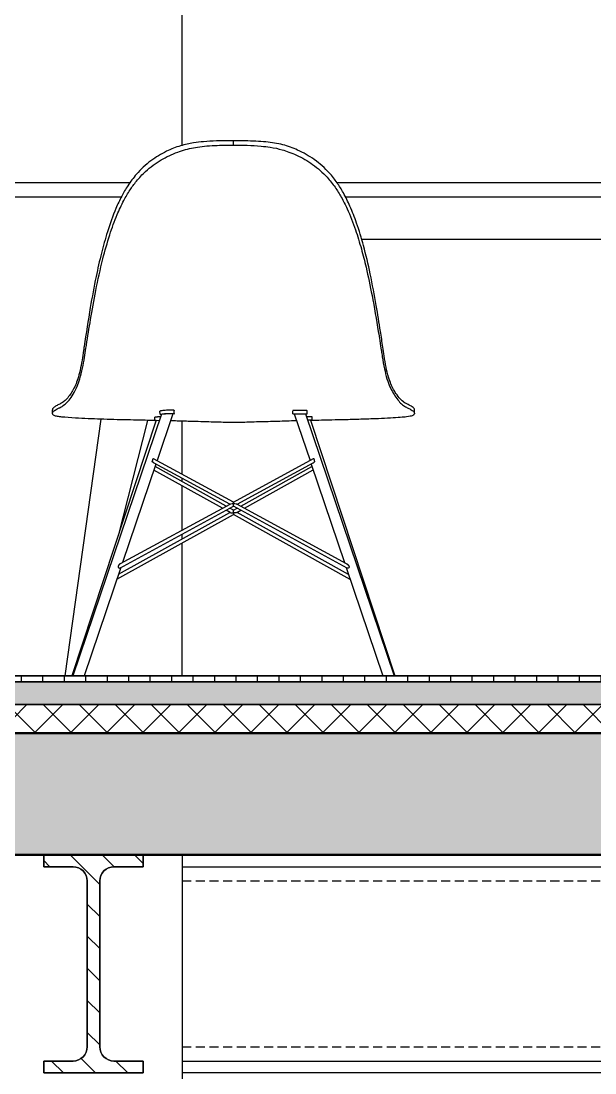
# Model space of a CAD drawing. Header units: millimetres. Extents: x 0 to 18896, y 0 to 22137.
# Drawn here: x 11812 to 12614, y 16255 to 17726 of the extents above; entities that cross this region are included whole.
import ezdxf

# ---------------------------------------------------------------- set-up
doc = ezdxf.new("R2010")
doc.units = ezdxf.units.MM
doc.linetypes.add('DASHED', pattern=[19.05, 12.7, -6.35])
for name, color, linetype in [('Background_0', 7, 'Continuous'), ('Boundary_0', 7, 'Continuous'), ('Boundary_Floor_ Ceramic Tiles', 7, 'Continuous'), ('Boundary_Insulation_ Extruded Polystyrene', 42, 'Continuous'), ('Boundary_Screed', 7, 'Continuous'), ('Fill_0', 7, 'Continuous'), ('Fill_Concrete_ Reinforced', 85, 'Continuous'), ('Fill_Floor_ Ceramic Tiles', 251, 'Continuous'), ('Fill_Insulation_ Extruded Polystyrene', 42, 'Continuous'), ('Fill_Screed', 251, 'Continuous')]:
    doc.layers.add(name, color=color, linetype=linetype)
for name, color, linetype, lineweight in [('Background_Concrete_ Reinforced', 7, 'Continuous', 9), ('Background_Floor_ Ceramic Tiles', 7, 'Continuous', 9), ('Background_Insulation_ Extruded Polystyrene', 7, 'Continuous', 9), ('Background_Screed', 7, 'Continuous', 9), ('Boundary_Concrete_ Reinforced', 99, 'Continuous', 50)]:
    doc.layers.add(name, color=color, linetype=linetype, lineweight=lineweight)
doc.layers.add('BIM_ROOM_LINES', color=7, linetype='Continuous', plot=False)

# ---------------------------------------------------------------- blocks, each defined once
blk = doc.blocks.new('Section Plane (1)__section__MainBuilding.dwg__param__0%7Cnone', base_point=(21562.4, -14674.7))
at = {"layer": 'Fill_0', "extrusion": (1.83398e-27, -1.36444e-28, -1)}
h = blk.add_hatch(dxfattribs=at)
h.set_pattern_fill('ANSI31', color=256, scale=10, style=0)
h.set_pattern_definition([(45, (-21562.4, -14674.708), (-22.45064, 22.45064), [])])
edge = h.paths.add_edge_path()
edge.add_line((-14816.9, -1924.7), (-14816.9, -1941.4))
edge.add_line((-14816.9, -1941.4), (-14776, -1941.4))
edge.add_spline(control_points=[(-14776, -1941.4), (-14756.1, -1941.4), (-14756.1, -1961.3)], knot_values=[-0.785398, -0.785398, -0.785398, 0.785398, 0.785398, 0.785398], weights=[1, 0.707107, 1], degree=2, periodic=0)
edge.add_line((-14756.1, -1961.3), (-14756.1, -2193.1))
edge.add_spline(control_points=[(-14756.1, -2193.1), (-14756.1, -2213), (-14776, -2213)], knot_values=[-0.785398, -0.785398, -0.785398, 0.785398, 0.785398, 0.785398], weights=[1, 0.707107, 1], degree=2, periodic=0)
edge.add_line((-14776, -2213), (-14816.9, -2213))
edge.add_line((-14816.9, -2213), (-14816.9, -2229.7))
edge.add_line((-14816.9, -2229.7), (-14677.9, -2229.7))
edge.add_line((-14677.9, -2229.7), (-14677.9, -2213))
edge.add_line((-14677.9, -2213), (-14718.8, -2213))
edge.add_spline(control_points=[(-14718.8, -2213), (-14738.7, -2213), (-14738.7, -2193.1)], knot_values=[-0.785398, -0.785398, -0.785398, 0.785398, 0.785398, 0.785398], weights=[1, 0.707107, 1], degree=2, periodic=0)
edge.add_line((-14738.7, -2193.1), (-14738.7, -1961.3))
edge.add_spline(control_points=[(-14738.7, -1961.3), (-14738.7, -1941.4), (-14718.8, -1941.4)], knot_values=[-0.785398, -0.785398, -0.785398, 0.785398, 0.785398, 0.785398], weights=[1, 0.707107, 1], degree=2, periodic=0)
edge.add_line((-14718.8, -1941.4), (-14677.9, -1941.4))
edge.add_line((-14677.9, -1941.4), (-14677.9, -1924.7))
edge.add_line((-14677.9, -1924.7), (-14816.9, -1924.7))
at = {"layer": 'Fill_Concrete_ Reinforced', "extrusion": (4.08328e-31, -1.88221e-28, -1)}
h = blk.add_hatch(dxfattribs=at)
h.set_pattern_fill('CONCRETE1', color=256, scale=10, angle=15, style=0)
h.set_pattern_definition([(15, (-21562.4, -14674.7), (143.684, 248.8682), [25.4, -177.8]), (105, (-21562.4, -14674.7), (-248.8682, 143.684), [25.4, -177.8]), (150, (-21537.87, -14668.13), (-196.2761, -52.592), [35.921, -251.4472]), (15, (-21567.45, -14557.73), (143.684, 248.8682), [25.4, -177.8]), (60, (-21551.9, -14566.71), (-52.592, 196.2761), [17.9605, -269.4077]), (150, (-21551.9, -14566.71), (-196.2761, -52.592), [17.9605, -269.4077]), (15, (-21507, -14488.94), (143.684, 248.8682), [35.921, -167.279]), (60, (-21507, -14488.94), (-52.592, 196.2761), [25.4, -261.9682]), (150, (-21472.3, -14479.64), (-196.2761, -52.592), [25.4, -261.9682]), (105, (-21440.6, -14589.48), (-248.8682, 143.684), [25.4, -177.8]), (60, (-21440.61, -14589.48), (-52.592, 196.2761), [17.9605, -269.4077]), (150, (-21431.63, -14573.93), (-196.2761, -52.592), [17.9605, -269.4077]), (15, (-21551.01, -14619.07), (143.684, 248.8682), [12.7, -170.18]), (15, (-21416.95, -14530.55), (143.684, 248.8682), [12.7, -170.18]), (105, (-21484.86, -14522.45), (-248.8682, 143.684), [12.7, -170.18]), (150, (-21430.75, -14626.28), (-196.2761, -52.592), [17.9605, -269.4077]), (150, (-21552.77, -14514.35), (-196.2761, -52.592), [17.9605, -269.4077]), (60, (-21487.65, -14585.65), (-52.592, 196.2761), [17.9605, -269.4077]), (105, (-21501.5, -14632.1), (-248.8682, 143.684), [3.175, -200.025]), (105, (-21514.5, -14546.83), (-248.8682, 143.684), [3.175, -200.025]), (105, (-21431.53, -14488.44), (-248.8682, 143.684), [3.175, -200.025]), (105, (-21400.52, -14591.89), (-248.8682, 143.684), [3.175, -200.025])])
h.paths.add_polyline_path([(-21382.4, -1924.7), (-6434.4, -1924.7), (-6434.4, -1754.7), (-21242.4, -1754.7), (-21382.4, -1754.7)])
at = {"layer": 'Fill_Floor_ Ceramic Tiles', "extrusion": (-3.37819e-32, -4.48506e-26, -1)}
h = blk.add_hatch(dxfattribs=at)
h.set_pattern_fill('_USER', color=256, scale=30, angle=90, style=0, pattern_type=0)
h.set_pattern_definition([(90, (-21562.4, -14674.708), (-30, -1e-13), [])])
h.paths.add_polyline_path([(-6434.4, -1674.7), (-21242.4, -1674.7), (-21242.4, -1682.7), (-6434.4, -1682.7)])
at = {"layer": 'Fill_Insulation_ Extruded Polystyrene', "extrusion": (-3.37819e-32, -3.28422e-27, -1)}
h = blk.add_hatch(dxfattribs=at)
h.set_pattern_fill('INSULATION', color=256, scale=10, style=0)
h.set_pattern_definition([(45, (-21562.4, -14674.71), (-25.14472, 25.14472), []), (135, (-21562.4, -14674.71), (-25.14472, -25.14472), [])])
h.paths.add_polyline_path([(-6434.4, -1714.7), (-21242.4, -1714.7), (-21242.4, -1754.7), (-6434.4, -1754.7)])
at = {"layer": 'Fill_Screed', "extrusion": (-3.37819e-32, -2.71274e-27, -1)}
h = blk.add_hatch(dxfattribs=at)
h.set_pattern_fill('SCREED', color=256, scale=10, angle=15, style=0)
h.set_pattern_definition([(15, (-21562.4, -14674.71), (457.8203, 254.15265), [-63.5, 0, -190.5, 0]), (15, (-21564.04, -14668.57), (457.8203, 254.15265), [-25.4, 0, -88.9, 0, -45.72, 0, -190.5, 0]), (15, (-21565.69, -14662.44), (457.8203, 254.15265), [-12.7, 0, -63.5, 0, -63.5, 0, -139.7, 0, -45.72, 0]), (15, (-21567.33, -14656.31), (457.8203, 254.15265), [-45.72, 0, -203.2, 0]), (15, (-21568.97, -14650.17), (457.8203, 254.15265), [-152.4, 0, -152.4, 0]), (15, (-21570.62, -14644.04), (457.8203, 254.15265), [-215.9, 0]), (15, (-21572.26, -14637.91), (457.8203, 254.15265), [-63.5, 0, -279.4, 0]), (15, (-21573.9, -14631.77), (457.8203, 254.15265), [-88.9, 0, -50.8, 0]), (15, (-21575.55, -14625.64), (457.8203, 254.15265), [-127, 0]), (15, (-21578.84, -14613.37), (457.8203, 254.15265), [-17.78, 0, -190.5, 0, -114.3, 0]), (15, (-21580.48, -14607.24), (457.8203, 254.15265), [-25.4, 0, -2.54, 0, -63.5, 0]), (15, (-21582.12, -14601.1), (457.8203, 254.15265), [-12.7, 0, -165.1, 0, -190.5, 0]), (15, (-21583.77, -14594.97), (457.8203, 254.15265), [-127, 0]), (15, (-21585.41, -14588.84), (457.8203, 254.15265), [-63.5, 0, -266.7, 0]), (15, (-21588.7, -14576.57), (457.8203, 254.15265), [-304.8, 0]), (15, (-21590.34, -14570.44), (457.8203, 254.15265), [-63.5, 0, -5.08, 0, -88.9, 0]), (15, (-21591.98, -14564.3), (457.8203, 254.15265), [-17.78, 0, -127, 0, -50.8, 0, -88.9, 0, -101.6, 0]), (15, (-21593.63, -14558.17), (457.8203, 254.15265), [-38.1, 0, -50.8, 0, -127, 0, -5.08, 0, -63.5, 0]), (15, (-21595.27, -14552.04), (457.8203, 254.15265), [-127, 0])])
h.paths.add_polyline_path([(-6434.4, -1682.7), (-21242.4, -1682.7), (-21242.4, -1714.7), (-6434.4, -1714.7)])
at = {"linetype": 'DASHED'}
for p, q in [((14943, -932.7), (14943, -926.5)), ((14871.4, -1961.3), (20982.4, -1961.3)), ((14871.4, -2193.1), (20982.4, -2193.1))]:
    blk.add_line(p, q, dxfattribs=at)
blk.add_line((2834.4, -1674.7), (21730.4, -1674.7))
blk.add_line((2834.4, -1674.7), (21730.4, -1674.7))
at = {"layer": 'Background_0'}
for p, q in [((14871.4, -932.9), (14871.4, 1955.4)), ((14602, -984.7), (14798.5, -984.7)), ((15087.4, -984.7), (15598.5, -984.7)), ((14602, -1004.7), (14786.4, -1004.7)), ((15099.5, -1004.7), (15586.4, -1004.7)), ((15563.6, -1064.7), (15122.4, -1064.7)), ((14689.9, -1307.5), (14689.9, -1302.5)), ((14842.3, -1308.8), (14718.5, -1674.7)), ((14858.4, -1308.2), (14836.2, -1373.7)), ((14840.4, -1308.9), (14840.2, -1304.5)), ((14860.3, -1308), (14860.1, -1303.4)), ((15025.8, -1308.4), (15025.8, -1303.9)), ((15027.9, -1308.5), (15050, -1373.6)), ((15043.7, -1308.4), (15167.6, -1674.7)), ((15045.8, -1308.4), (15045.8, -1303.9)), ((15196, -1307.5), (15196, -1302.5)), ((14707.7, -1674.7), (14758.2, -1315.8)), ((14835.1, -1317.3), (14717.2, -1674.7)), ((14822.8, -1317.4), (14781.9, -1478.6)), ((14833.1, -1317.4), (14832.9, -1312.9)), ((14833.1, -1317.4), (14839.5, -1317.1)), ((14835.1, -1317.3), (14835.1, -1317.3)), ((14871.4, -1392.9), (14871.4, -1318.5)), ((15050.8, -1317), (15168.7, -1674.7)), ((15052.9, -1316.9), (15052.9, -1312.4)), ((14834.6, -1378.5), (14788, -1516.1)), ((14943, -1431.8), (14831.2, -1371)), ((14937.7, -1434.7), (14832, -1377.2)), ((14932.7, -1437.4), (14833.4, -1382)), ((14943, -1431.8), (15055, -1370.9)), ((14948.2, -1434.7), (15054.2, -1377)), ((14953.2, -1437.4), (15052.7, -1381.9)), ((15051.6, -1378.4), (15098.2, -1516.3)), ((14927.5, -1440.2), (14831.8, -1386.8)), ((14958.4, -1440.2), (15054.4, -1386.7)), ((14871.4, -1403.2), (14871.4, -1398.6)), ((14871.4, -1470.8), (14871.4, -1408.9)), ((14784.3, -1523.8), (14943, -1437.5)), ((14785.1, -1517.7), (14938.3, -1434.4)), ((14943, -1443.1), (14937.9, -1440.3)), ((14943, -1434.7), (14943, -1433.8)), ((15101.9, -1524), (14943, -1437.5)), ((14943, -1443.1), (14948, -1440.3)), ((15101.1, -1517.8), (14947.7, -1434.4)), ((14780.1, -1539.6), (14943, -1448.8)), ((14782.4, -1532.6), (14937.8, -1446)), ((14938.2, -1446.1), (14932.7, -1443.1)), ((14943, -1445.7), (14943, -1443.1)), ((14943, -1446.7), (14943, -1445.7)), ((14943, -1446.7), (14943, -1448.8)), ((15106.2, -1539.8), (14943, -1448.8)), ((14947.8, -1446.1), (14953.2, -1443.1)), ((15103.8, -1532.7), (14948.1, -1446)), ((14871.4, -1483), (14871.4, -1476.4)), ((14871.4, -1674.7), (14871.4, -1488.7)), ((14785.7, -1523.1), (14734.4, -1674.7)), ((15100.6, -1523.2), (15151.8, -1674.7)), ((14816.9, -1924.7), (14677.9, -1924.7)), ((14677.9, -1924.7), (14677.9, -1941.4)), ((14816.9, -1941.4), (14816.9, -1924.7)), ((14871.4, -1924.7), (14871.4, -4174.7)), ((14677.9, -1941.4), (14718.8, -1941.4)), ((14776, -1941.4), (14816.9, -1941.4)), ((14871.4, -1941.4), (20982.4, -1941.4)), ((14738.7, -1961.3), (14738.7, -2193.1)), ((14756.1, -2193.1), (14756.1, -1961.3)), ((14718.8, -2213), (14677.9, -2213)), ((14677.9, -2213), (14677.9, -2229.7)), ((14816.9, -2213), (14776, -2213)), ((14816.9, -2229.7), (14816.9, -2213)), ((14871.4, -2213), (20982.4, -2213)), ((14677.9, -2229.7), (14816.9, -2229.7)), ((20982.4, -2229.7), (14871.4, -2229.7))]:
    blk.add_line(p, q, dxfattribs=at)
for centre, radius, start, end in [((14857.2, -1319.5), 16.4, 80.6382, 91.8221), ((15033.3, -1447.3, 0), 143.7, 89.0027, 92.9917), ((14783.6, -1521.9), 2.01, 195.6774, 242.7041), ((14783.6, -1522.3), 1.63, 236.4682, 296.1677)]:
    blk.add_arc(centre, radius, start, end, dxfattribs=at)
at = {"layer": 'Background_0', "extrusion": (0, 0, -1)}
for centre, radius, start, end in [((-15046.9, -1365.7), 13.5, 223.916, 237.2651), ((-15102.6, -1522.1), 1.99, 195.5709, 243.4486), ((-14718.8, -1961.3), 19.9, 90, 180), ((-14776, -1961.3), 19.9, 0, 90), ((-14718.8, -2193.1), 19.9, 180, 270), ((-14776, -2193.1), 19.9, 270, 0)]:
    blk.add_arc(centre, radius, start, end, dxfattribs=at)
at = {"layer": 'Background_0', "extrusion": (3.62361e-13, 1.61719e-14, -1)}
for start_param, end_param in [(0.002953, 3.141584), (3.144546, 3.804795), (3.141584, 3.144546), (5.674171, 6.283177), (6.283177, 6.286139)]:
    blk.add_ellipse((14850.4, -1308.5), major_axis=(-9.99, -0.45), ratio=0.069694, start_param=start_param, end_param=end_param, dxfattribs=at)
at = {"layer": 'Background_0', "extrusion": (0, 0, -1)}
for centre, major_axis, ratio, start_param, end_param in [((14850.4, -1308.5), (-8.01, -0.3), 0.068313, 0.024145, 0.668976), ((14850.4, -1308.5), (-8.01, -0.3), 0.068313, 0.668976, 2.309457), ((14850.4, -1308.5), (-8.01, -0.3), 0.068313, 8.592642, 9.449264), ((15042.9, -1316.9), (10, 0), 0.044485, 5.081654, 6.283185), ((15042.9, -1316.9), (10, 0), 0.044485, 0, 0.645933), ((14943, -1446), (-4.96, 0), 0.150863, 4.364201, 4.712389), ((14943, -1446), (-4.96, 0), 0.150863, 3.406298, 4.364201)]:
    blk.add_ellipse(centre, major_axis=major_axis, ratio=ratio, start_param=start_param, end_param=end_param, dxfattribs=at)
at = {"layer": 'Background_0', "extrusion": (-1.81899e-13, 3.61657e-19, -1)}
for start_param, end_param in [(6.283185, 7.853825), (5.617433, 6.283185), (1.570639, 3.141592), (3.141592, 3.790223)]:
    blk.add_ellipse((15035.8, -1308.4), major_axis=(-10, 0), ratio=0.02531, start_param=start_param, end_param=end_param, dxfattribs=at)
at = {"layer": 'Background_0', "extrusion": (1.90744e-15, 5.52166e-18, -1)}
for start_param, end_param in [(3.145516, 3.990811), (3.990811, 5.491922), (5.491922, 6.275773)]:
    blk.add_ellipse((15035.8, -1308.4), major_axis=(7.91, 0.02), ratio=0.025509, start_param=start_param, end_param=end_param, dxfattribs=at)
at = {"layer": 'Background_0', "extrusion": (-3.27026e-13, 1.6673e-15, -1)}
for start_param, end_param in [(5.191739, 5.433654), (5.433654, 6.267698)]:
    blk.add_ellipse((15042.9, -1316.9), major_axis=(7.91, -0.04), ratio=0.044833, start_param=start_param, end_param=end_param, dxfattribs=at)
at = {"layer": 'Background_0', "extrusion": (-3.67063e-13, 4.42831e-18, -1)}
for start_param, end_param in [(0.326861, 1.222532), (1.222532, 1.57072)]:
    blk.add_ellipse((14943, -1434.7), major_axis=(-4.96, 0), ratio=0.184074, start_param=start_param, end_param=end_param, dxfattribs=at)
at = {"layer": 'Background_0', "extrusion": (3.67063e-13, -4.42831e-18, -1)}
for start_param, end_param in [(4.712313, 5.0605), (5.0605, 5.956324)]:
    blk.add_ellipse((14943, -1434.7), major_axis=(4.96, 0), ratio=0.184074, start_param=start_param, end_param=end_param, dxfattribs=at)
at = {"layer": 'Background_0'}
for start_param, end_param in [(0.264708, 1.222609), (1.222609, 1.570796)]:
    blk.add_ellipse((14943, -1446), major_axis=(-4.96, 0), ratio=0.150863, start_param=start_param, end_param=end_param, dxfattribs=at)
for points, degree, knots in [([(14943, -926.5), (14935.1, -926.5), (14927.2, -926.6), (14913.2, -927), (14907.1, -927.4), (14896.5, -928.3), (14891.9, -928.8), (14881.1, -930.5), (14875.1, -931.8), (14865.7, -934.6), (14862.4, -935.7), (14855.9, -938.3), (14852.6, -939.8), (14841.8, -945.1), (14834.5, -949.5), (14820.2, -960.1), (14813.5, -966.4), (14803, -978.4), (14799.1, -983.7), (14792.3, -994.1), (14789.4, -999), (14783.9, -1009.6), (14781.2, -1015.3), (14774.3, -1031.6), (14770.4, -1042.6), (14763.8, -1063.6), (14761, -1073.5), (14755.8, -1094.3), (14753.3, -1105.3), (14748.1, -1130.6), (14745.4, -1145.2), (14739.9, -1177.6), (14737, -1196.1), (14734, -1216.1), (14733.8, -1218), (14732.8, -1224.3), (14732.2, -1228.8), (14730.6, -1238.1), (14729.7, -1243), (14727.7, -1251.8), (14726.6, -1255.7), (14724.4, -1262.7), (14723.3, -1265.5), (14720.8, -1271.1), (14719.5, -1273.6), (14716.7, -1278.4), (14715.3, -1280.6), (14712.2, -1284.8), (14710.6, -1286.8), (14707.3, -1290.1), (14705.7, -1291.4), (14702.3, -1293.7), (14700.6, -1294.4), (14697.2, -1296.1), (14695.5, -1297), (14692.7, -1298.7), (14691.6, -1299.6), (14690.2, -1301.1), (14689.9, -1301.8), (14689.9, -1302.5)], 3, [383.276474, 383.276474, 383.276474, 383.276474, 402.629116, 402.629116, 417.630739, 417.630739, 429.10082, 429.10082, 444.569207, 444.569207, 453.604736, 453.604736, 462.491732, 462.491732, 484.954589, 484.954589, 509.767044, 509.767044, 527.669428, 527.669428, 542.736363, 542.736363, 559.281878, 559.281878, 588.879086, 588.879086, 614.52004, 614.52004, 642.359306, 642.359306, 678.38647, 678.38647, 723.538373, 723.538373, 728.333133, 728.333133, 739.920419, 739.920419, 752.979127, 752.979127, 764.482615, 764.482615, 774.763256, 774.763256, 785.406674, 785.406674, 797.069569, 797.069569, 811.047364, 811.047364, 826.942014, 826.942014, 847.219667, 847.219667, 875.408378, 875.408378, 910.089673, 910.089673, 946.041088, 946.041088, 946.041088, 946.041088]), ([(14689.9, -1307.5), (14689.9, -1307.3), (14690, -1307), (14690.3, -1305.9), (14691.2, -1304.9), (14694.1, -1302.8), (14695.9, -1301.7), (14699, -1300.2), (14699.5, -1300), (14700.2, -1299.7), (14700.2, -1299.6), (14700.4, -1299.5), (14700.6, -1299.5), (14702.5, -1298.5), (14704.6, -1297.4), (14708.9, -1293.8), (14711, -1291.7), (14715, -1286.7), (14716.9, -1284), (14720.8, -1277.6), (14722.7, -1274), (14725.9, -1266.6), (14727.2, -1263.2), (14729.8, -1254.7), (14731, -1249.7), (14733.1, -1239.7), (14734, -1234.7), (14735.5, -1225.2), (14736.2, -1220.6), (14737, -1215.3), (14737.2, -1214), (14737.5, -1212.5), (14737.5, -1212.1), (14739.4, -1200.1), (14741.3, -1188.2), (14745.6, -1163.1), (14748, -1149.4), (14753.6, -1121.2), (14756.8, -1106.2), (14763.4, -1080.2), (14766.6, -1068.9), (14773.3, -1048.4), (14776.7, -1038.9), (14783.3, -1023.1), (14786.4, -1016.4), (14792.4, -1005), (14795.3, -1000.1), (14801.2, -991.1), (14804.2, -987), (14811.3, -978.3), (14815.6, -973.7), (14826.9, -963.4), (14834.1, -958), (14849.3, -949), (14857, -945.4), (14868.6, -941.1), (14872.2, -939.9), (14879.5, -937.9), (14883.2, -937), (14894.5, -934.9), (14903, -933.9), (14917.8, -933.1), (14922.5, -932.9), (14932.5, -932.7), (14937.7, -932.7), (14943, -932.7)], 3, [0, 0, 0, 0, 16.774971, 16.774971, 78.782286, 78.782286, 129.035123, 129.035123, 139.52557, 139.52557, 140.802083, 140.802083, 143.146292, 143.146292, 175.510169, 175.510169, 202.074531, 202.074531, 223.753634, 223.753634, 245.593825, 245.593825, 262.461404, 262.461404, 283.362263, 283.362263, 302.915278, 302.915278, 320.195287, 320.195287, 325.39416, 325.39416, 326.720673, 326.720673, 375.039401, 375.039401, 430.312959, 430.312959, 491.824223, 491.824223, 539.65434, 539.65434, 581.064169, 581.064169, 611.255714, 611.255714, 635.153464, 635.153464, 656.499014, 656.499014, 683.150826, 683.150826, 721.179013, 721.179013, 756.455978, 756.455978, 771.557062, 771.557062, 786.801083, 786.801083, 817.142405, 817.142405, 831.261399, 831.261399, 847.018802, 847.018802, 847.018802, 847.018802]), ([(15196, -1302.5), (15196, -1302.2), (15196, -1301.9), (15195.5, -1300.7), (15194.5, -1299.7), (15191.4, -1297.5), (15189.5, -1296.4), (15185.8, -1294.7), (15184.5, -1294.1), (15181.4, -1292.2), (15179.5, -1290.9), (15175.5, -1287), (15173.6, -1284.7), (15170, -1279.7), (15168.4, -1277.1), (15165.5, -1271.8), (15164.3, -1269.3), (15162, -1263.9), (15160.9, -1260.8), (15158.4, -1252.5), (15157.3, -1247.9), (15155.3, -1237.9), (15154.4, -1232.6), (15152.9, -1223.2), (15152.3, -1218.8), (15150.7, -1207.6), (15149.6, -1200.3), (15146.6, -1181), (15144.6, -1168.9), (15140, -1142.2), (15137.2, -1127.2), (15131.3, -1099.3), (15128.2, -1086.1), (15121.8, -1062.4), (15118.7, -1051.9), (15112.3, -1033.6), (15109.2, -1025.6), (15103, -1011.6), (15100, -1005.3), (15093.9, -994.5), (15091, -989.8), (15084.5, -980.5), (15080.9, -975.9), (15070.6, -964.6), (15063.7, -958.4), (15048.7, -947.7), (15040.9, -943.3), (15029.3, -938), (15026, -936.6), (15019.1, -934.2), (15015.6, -933.1), (15008.2, -931.2), (15004.3, -930.4), (14992.7, -928.5), (14984.2, -927.7), (14969.2, -926.9), (14964.2, -926.8), (14953.9, -926.6), (14948.4, -926.5), (14943, -926.5)], 3, [0, 0, 0, 0, 30.116211, 30.116211, 116.24463, 116.24463, 184.619729, 184.619729, 215.204831, 215.204831, 251.953263, 251.953263, 283.369053, 283.369053, 308.280381, 308.280381, 327.664931, 327.664931, 345.605116, 345.605116, 365.132319, 365.132319, 385.949243, 385.949243, 401.851433, 401.851433, 431.599681, 431.599681, 480.272942, 480.272942, 540.623816, 540.623816, 595.255091, 595.255091, 640.108982, 640.108982, 674.83996, 674.83996, 704.490557, 704.490557, 727.943276, 727.943276, 753.428344, 753.428344, 793.957, 793.957, 832.069956, 832.069956, 846.964115, 846.964115, 861.735705, 861.735705, 877.575022, 877.575022, 907.980435, 907.980435, 922.757199, 922.757199, 939.087915, 939.087915, 939.087915, 939.087915]), ([(14943, -932.7), (14949.4, -932.7), (14955.9, -932.7), (14968.8, -933.1), (14975.2, -933.4), (14985.9, -934.4), (14990.2, -934.9), (15000.2, -936.4), (15005.7, -937.6), (15014.4, -940.1), (15017.5, -941.1), (15024.1, -943.6), (15027.6, -945), (15039, -950.2), (15046.6, -954.6), (15061, -964.9), (15067.7, -970.9), (15077.9, -982), (15081.6, -986.7), (15088.1, -996), (15091, -1000.7), (15096.6, -1010.7), (15099.3, -1016.1), (15106.1, -1031), (15110, -1040.9), (15116.5, -1059.7), (15119.2, -1068.7), (15124.1, -1086.2), (15126.3, -1094.7), (15131.3, -1116.3), (15134.1, -1129.6), (15139.8, -1159.4), (15142.7, -1176.6), (15146.1, -1197.5), (15146.8, -1201.7), (15148.3, -1211.4), (15149, -1215.8), (15149.5, -1219.3), (15149.6, -1219.6), (15150.1, -1222.8), (15150.5, -1225.6), (15151.9, -1234.1), (15152.9, -1239.8), (15155.1, -1250.1), (15156.2, -1254.8), (15159, -1264), (15160.4, -1267.5), (15164.5, -1276.7), (15167.8, -1282.3), (15173, -1289.4), (15174.8, -1291.4), (15178.4, -1295.1), (15180.2, -1296.4), (15183.8, -1298.8), (15185.5, -1299.5), (15187.8, -1300.6), (15188.6, -1301), (15190.1, -1301.8), (15190.9, -1302.3), (15193.2, -1303.7), (15194.3, -1304.5), (15195.7, -1306.1), (15196, -1306.8), (15196, -1307.5)], 3, [282.727947, 282.727947, 282.727947, 282.727947, 289.110232, 289.110232, 295.496609, 295.496609, 299.779464, 299.779464, 305.656383, 305.656383, 309.095157, 309.095157, 313.087359, 313.087359, 322.415361, 322.415361, 332.352268, 332.352268, 338.870701, 338.870701, 344.816047, 344.816047, 351.33388, 351.33388, 362.315717, 362.315717, 371.960338, 371.960338, 380.973461, 380.973461, 394.603538, 394.603538, 411.811947, 411.811947, 416.202592, 416.202592, 421.800343, 421.800343, 422.344421, 422.344421, 427.617923, 427.617923, 438.108434, 438.108434, 447.500739, 447.500739, 457.742354, 457.742354, 480.20574, 480.20574, 492.48786, 492.48786, 506.484442, 506.484442, 523.905721, 523.905721, 533.652194, 533.652194, 545.585828, 545.585828, 574.876677, 574.876677, 605.095063, 605.095063, 605.095063, 605.095063]), ([(14835, -1317.6), (14826.8, -1317.5), (14818.7, -1317.3), (14805.6, -1317), (14800.6, -1316.9), (14788.9, -1316.6), (14782.3, -1316.5), (14763.2, -1316), (14751.2, -1315.5), (14733.8, -1314.8), (14727.8, -1314.5), (14714.9, -1313.7), (14708.2, -1313.2), (14701, -1312.5), (14698.9, -1312.3), (14694.7, -1311.5), (14693.3, -1311.1), (14691.8, -1310.4), (14691.4, -1310.1), (14690.8, -1309.5), (14690.6, -1309.2), (14690.1, -1308.5), (14689.9, -1308), (14689.9, -1307.5)], 3, [847.018802, 847.018802, 847.018802, 847.018802, 883.445264, 883.445264, 906.370675, 906.370675, 936.799202, 936.799202, 996.241044, 996.241044, 1029.617829, 1029.617829, 1075.984772, 1075.984772, 1098.408297, 1098.408297, 1128.450648, 1128.450648, 1155.239938, 1155.239938, 1175.292592, 1175.292592, 1214.211182, 1214.211182, 1214.211182, 1214.211182]), ([(14856.7, -1303.1), (14856.2, -1303.1), (14855.7, -1303.1), (14854, -1303.1), (14852.7, -1303.1), (14850.1, -1303.2), (14848.8, -1303.3), (14846.4, -1303.5), (14845.2, -1303.6), (14843.1, -1303.8), (14842.2, -1303.9), (14841, -1304.1), (14840.6, -1304.2), (14840.2, -1304.4), (14840.2, -1304.4), (14840.2, -1304.5)], 3, [40.11391, 40.11391, 40.11391, 40.11391, 41.984192, 41.984192, 45.995002, 45.995002, 49.873612, 49.873612, 53.644687, 53.644687, 57.625492, 57.625492, 60.91708, 60.91708, 63.001634, 63.001634, 63.001634, 63.001634]), ([(14859.9, -1303.3), (14859.9, -1303.3), (14859.9, -1303.3), (14860, -1303.3), (14860, -1303.3), (14860.1, -1303.4), (14860.1, -1303.4), (14860.1, -1303.4), (14860.1, -1303.4), (14860.1, -1303.4)], 5, [56.004519, 56.004519, 56.004519, 56.004519, 56.004519, 56.004519, 56.714878, 56.714878, 56.714878, 56.714878, 58.30743, 58.30743, 58.30743, 58.30743, 58.30743, 58.30743]), ([(15045.8, -1303.9), (15045.8, -1303.8), (15045.7, -1303.8), (15045.2, -1303.8), (15044.6, -1303.8), (15043.1, -1303.7), (15042.1, -1303.7), (15040, -1303.7), (15039, -1303.7), (15037.2, -1303.7), (15036.5, -1303.7), (15035.8, -1303.7)], 3, [40.11391, 40.11391, 40.11391, 40.11391, 42.74035, 42.74035, 46.511424, 46.511424, 50.49223, 50.49223, 53.783817, 53.783817, 55.868372, 55.868372, 55.868372, 55.868372]), ([(15196, -1307.5), (15196, -1307.9), (15195.9, -1308.3), (15195.4, -1309.2), (15195, -1309.6), (15194.6, -1310), (15194.4, -1310.2), (15193.9, -1310.6), (15193.4, -1310.8), (15191.3, -1311.5), (15189, -1312), (15182.8, -1312.8), (15180, -1313), (15168, -1313.9), (15157.3, -1314.5), (15138.8, -1315.4), (15131.5, -1315.6), (15116.2, -1316.1), (15108.3, -1316.3), (15095.3, -1316.7), (15090.3, -1316.8), (15078.8, -1317), (15072.4, -1317.2), (15060.9, -1317.4), (15056, -1317.5), (15051, -1317.6)], 3, [76.426732, 76.426732, 76.426732, 76.426732, 96.329596, 96.329596, 116.925232, 116.925232, 125.375261, 125.375261, 140.70779, 140.70779, 168.910009, 168.910009, 182.887132, 182.887132, 212.029788, 212.029788, 229.632448, 229.632448, 247.330886, 247.330886, 258.273485, 258.273485, 272.133361, 272.133361, 282.727947, 282.727947, 282.727947, 282.727947]), ([(14841.1, -1312.4), (14840.3, -1312.5), (14839.1, -1312.5), (14837.6, -1312.6), (14836.4, -1312.7), (14834.9, -1312.8), (14833.7, -1312.8), (14832.9, -1312.9)], 3, [26.174862, 26.174862, 26.174862, 26.174862, 30.157447, 32.14874, 34.140032, 36.131325, 40.11391, 40.11391, 40.11391, 40.11391]), ([(14943, -1320.5), (14941.1, -1320.5), (14939.2, -1320.5), (14935.6, -1320.4), (14933.6, -1320.3), (14927.8, -1320.2), (14924, -1320.1), (14912.6, -1319.7), (14905, -1319.5), (14892.4, -1319.1), (14887.3, -1319), (14875.5, -1318.7), (14868.8, -1318.5), (14859.7, -1318.2), (14857.4, -1318.2), (14855, -1318.1)], 3, [1243.644907, 1243.644907, 1243.644907, 1243.644907, 1253.980061, 1253.980061, 1262.923837, 1262.923837, 1279.470871, 1279.470871, 1312.458797, 1312.458797, 1334.464031, 1334.464031, 1363.946137, 1363.946137, 1373.961232, 1373.961232, 1373.961232, 1373.961232]), ([(15031.2, -1318.1), (15028.8, -1318.2), (15026.4, -1318.2), (15015.4, -1318.5), (15006.7, -1318.8), (14989.4, -1319.3), (14980.7, -1319.5), (14965.1, -1320), (14958.2, -1320.2), (14947.9, -1320.5), (14945.4, -1320.5), (14943, -1320.5)], 3, [0, 0, 0, 0, 4.827805, 4.827805, 22.888659, 22.888659, 40.965372, 40.965372, 55.29218, 55.29218, 62.635253, 62.635253, 62.635253, 62.635253]), ([(15044.9, -1311.9), (15045.8, -1311.9), (15046.7, -1311.9), (15048.6, -1311.9), (15049.6, -1312), (15050.4, -1312)], 3, [0, 0, 0, 0, 2.820209, 2.820209, 6.556742, 6.556742, 6.556742, 6.556742]), ([(15050.4, -1312), (15050.8, -1312), (15051.2, -1312.1), (15052.2, -1312.2), (15052.6, -1312.2), (15052.8, -1312.3), (15052.9, -1312.3), (15052.9, -1312.4)], 3, [55.866795, 55.866795, 55.866795, 55.866795, 57.737077, 57.737077, 61.747887, 61.747887, 63.001634, 63.001634, 63.001634, 63.001634]), ([(14829.7, -1373.1), (14829.7, -1373.2), (14829.7, -1373.2), (14829.7, -1373.4), (14829.6, -1373.5), (14829.6, -1373.9), (14829.5, -1374), (14829.5, -1374.3), (14829.5, -1374.5), (14829.4, -1374.7), (14829.4, -1374.9), (14829.4, -1375)], 3, [12.592736, 12.592736, 12.592736, 12.592736, 12.666663, 12.666663, 13.153149, 13.153149, 13.639635, 13.639635, 14.116646, 14.116646, 14.584238, 14.584238, 14.584238, 14.584238]), ([(14832, -1377.2), (14832, -1377.1), (14831.9, -1377.1), (14831.9, -1377.1), (14831.8, -1377), (14831.6, -1376.9), (14831.5, -1376.8), (14831.4, -1376.7), (14830.9, -1376.4), (14830.6, -1376.1), (14830.2, -1375.7), (14829.8, -1375.4), (14829.4, -1375), (14829.4, -1375), (14829.4, -1375), (14829.4, -1375), (14829.4, -1375)], 5, [-6.629642, -6.629642, -6.629642, -6.629642, -6.629642, -6.629642, -6.450575, -6.450575, -6.450575, -5.644434, -5.644434, -5.644434, -5.644434, -3.249881, -3.249881, -3.249881, -3.249881, -3.172421, -3.172421, -3.172421, -3.172421, -3.172421, -3.172421]), ([(14830, -1372.3), (14829.9, -1372.4), (14829.9, -1372.6), (14829.8, -1372.9), (14829.8, -1373), (14829.7, -1373.1)], 3, [14.5842378, 14.5842378, 14.5842378, 14.5842378, 15.0707239, 15.0707239, 15.4832834, 15.4832834, 15.4832834, 15.4832834]), ([(14830.8, -1370.8), (14830.8, -1370.8), (14830.8, -1370.8), (14830.7, -1370.9), (14830.6, -1370.9), (14830.6, -1371), (14830.5, -1371.1), (14830.4, -1371.3), (14830.4, -1371.4), (14830.2, -1371.6), (14830.2, -1371.7), (14830.1, -1372), (14830, -1372.1), (14830, -1372.3)], 3, [0, 0, 0, 0, 0.458477, 0.458477, 0.931838, 0.931838, 1.408559, 1.408559, 1.88528, 1.88528, 2.362001, 2.362001, 2.838722, 2.838722, 2.838722, 2.838722]), ([(14830.8, -1370.8), (14830.8, -1370.8), (14830.8, -1370.8), (14830.8, -1370.8), (14830.9, -1370.8), (14830.9, -1370.9), (14831, -1370.9), (14831, -1370.9), (14831.1, -1371), (14831.2, -1371)], 5, [6.4943908, 6.4943908, 6.4943908, 6.4943908, 6.4943908, 6.4943908, 6.5688461, 6.5688461, 6.5688461, 6.5688461, 6.8796825, 6.8796825, 6.8796825, 6.8796825, 6.8796825, 6.8796825]), ([(15056, -1372.3), (15055.9, -1372.1), (15055.9, -1372), (15055.8, -1371.7), (15055.7, -1371.6), (15055.6, -1371.4), (15055.5, -1371.3), (15055.4, -1371.1), (15055.4, -1371), (15055.3, -1370.9), (15055.3, -1370.9), (15055.2, -1370.8), (15055.2, -1370.8), (15055.1, -1370.8), (15055.1, -1370.8), (15055.1, -1370.8)], 3, [0, 0, 0, 0, 0.476721, 0.476721, 0.953442, 0.953442, 1.430163, 1.430163, 1.906884, 1.906884, 2.380245, 2.380245, 2.853606, 2.853606, 2.928533, 2.928533, 2.928533, 2.928533]), ([(15056.2, -1373.1), (15056.2, -1373), (15056.1, -1372.9), (15056.1, -1372.6), (15056, -1372.4), (15056, -1372.3)], 3, [14.5842378, 14.5842378, 14.5842378, 14.5842378, 14.9967974, 14.9967974, 15.4832834, 15.4832834, 15.4832834, 15.4832834]), ([(15056.6, -1375.1), (15056.6, -1375), (15056.6, -1375), (15056.5, -1374.9), (15056.5, -1374.7), (15056.5, -1374.5), (15056.4, -1374.3), (15056.4, -1374), (15056.4, -1373.9), (15056.3, -1373.5), (15056.3, -1373.4), (15056.2, -1373.2), (15056.2, -1373.2), (15056.2, -1373.1)], 3, [12.502432, 12.502432, 12.502432, 12.502432, 12.583317, 12.583317, 13.060328, 13.060328, 13.537339, 13.537339, 14.023825, 14.023825, 14.510311, 14.510311, 14.584238, 14.584238, 14.584238, 14.584238]), ([(14943, -1433.8), (14943, -1433.6), (14943, -1433.3), (14943, -1432.9), (14943, -1432.7), (14943, -1432.4), (14943, -1432.1), (14943, -1432), (14943, -1431.9), (14943, -1431.9), (14943, -1431.8), (14943, -1431.8)], 3, [-1.244489, -1.244489, -1.244489, -1.244489, -0.889945, -0.712673, -0.535402, -0.35813, -0.180858, -0.092222, -0.047904, -0.025745, -0.003586, -0.003586, -0.003586, -0.003586]), ([(14943, -1437.5), (14943, -1437.5), (14943, -1437.5), (14943, -1437.5), (14943, -1437.4), (14943, -1437.3), (14943, -1437.1), (14943, -1436.7), (14943, -1436.3), (14943, -1435.9), (14943, -1435.4), (14943, -1435), (14943, -1434.7)], 3, [1.592677, 1.592677, 1.592677, 1.592677, 1.606537, 1.620398, 1.648118, 1.703559, 1.814441, 2.036205, 2.257969, 2.479732, 2.701496, 3.145024, 3.145024, 3.145024, 3.145024]), ([(14784.6, -1518), (14784.5, -1518.1), (14784.3, -1518.2), (14784.1, -1518.4), (14783.9, -1518.5), (14783.6, -1518.9), (14783.3, -1519.1), (14783.1, -1519.4), (14782.9, -1519.6), (14782.4, -1520.2), (14782.2, -1520.4), (14782.1, -1520.7), (14781.9, -1521), (14781.8, -1521.5), (14781.7, -1521.6), (14781.7, -1521.7), (14781.7, -1521.8), (14781.7, -1522), (14781.7, -1522.1), (14781.7, -1522.2), (14781.7, -1522.4), (14781.7, -1522.5)], 5, [6.555185, 6.555185, 6.555185, 6.555185, 6.555185, 6.555185, 7.908358, 7.908358, 7.908358, 7.908358, 9.750859, 9.750859, 9.750859, 9.750859, 11.59336, 11.59336, 11.59336, 11.59336, 12.150864, 12.150864, 12.150864, 12.150864, 12.672144, 12.672144, 12.672144, 12.672144, 12.672144, 12.672144]), ([(14785.1, -1517.7), (14785.1, -1517.7), (14785, -1517.7), (14785, -1517.8), (14784.9, -1517.8), (14784.8, -1517.9), (14784.8, -1517.9), (14784.7, -1517.9), (14784.7, -1517.9), (14784.6, -1518)], 5, [5.8415829, 5.8415829, 5.8415829, 5.8415829, 5.8415829, 5.8415829, 6.2220825, 6.2220825, 6.2220825, 6.2220825, 6.5551846, 6.5551846, 6.5551846, 6.5551846, 6.5551846, 6.5551846]), ([(15101.1, -1517.8), (15101.2, -1517.9), (15101.2, -1517.9), (15101.3, -1517.9), (15101.3, -1518), (15101.4, -1518), (15101.4, -1518), (15101.5, -1518.1), (15101.5, -1518.1), (15101.6, -1518.1)], 5, [14.8211118, 14.8211118, 14.8211118, 14.8211118, 14.8211118, 14.8211118, 15.2018276, 15.2018276, 15.2018276, 15.2018276, 15.5179288, 15.5179288, 15.5179288, 15.5179288, 15.5179288, 15.5179288]), ([(15101.6, -1518.1), (15101.8, -1518.3), (15101.9, -1518.4), (15102.1, -1518.5), (15102.3, -1518.7), (15102.7, -1519.1), (15102.9, -1519.3), (15103.1, -1519.5), (15103.4, -1519.8), (15103.8, -1520.3), (15104, -1520.6), (15104.2, -1520.9), (15104.3, -1521.2), (15104.5, -1521.6), (15104.5, -1521.7), (15104.5, -1521.9), (15104.6, -1522), (15104.6, -1522.2), (15104.6, -1522.3), (15104.6, -1522.4), (15104.6, -1522.5), (15104.5, -1522.6)], 5, [8.680805, 8.680805, 8.680805, 8.680805, 8.680805, 8.680805, 10.053351, 10.053351, 10.053351, 10.053351, 11.898103, 11.898103, 11.898103, 11.898103, 13.742856, 13.742856, 13.742856, 13.742856, 14.29955, 14.29955, 14.29955, 14.29955, 14.821112, 14.821112, 14.821112, 14.821112, 14.821112, 14.821112]), ([(15103.5, -1523.9), (15103.5, -1523.9), (15103.4, -1523.9), (15103.4, -1523.9), (15103.2, -1524), (15103, -1524.1), (15102.8, -1524.1), (15102.6, -1524.1), (15102.4, -1524.1), (15102.3, -1524.1), (15102.1, -1524.1), (15102, -1524), (15101.9, -1524)], 5, [4.251788, 4.251788, 4.251788, 4.251788, 4.251788, 4.251788, 4.56816, 4.56816, 4.56816, 5.774236, 5.774236, 5.774236, 5.774236, 6.901234, 6.901234, 6.901234, 6.901234, 6.901234, 6.901234])]:
    blk.add_open_spline(points, degree=degree, knots=knots, dxfattribs=at)
for points, degree in [([(14840.2, -1304.5), (14840.2, -1304.5), (14840.2, -1304.5), (14840.2, -1304.5)], 3), ([(15055, -1370.9), (15055, -1370.9), (15055.1, -1370.8), (15055.1, -1370.8), (15055.1, -1370.8), (15055.1, -1370.8)], 5)]:
    blk.add_open_spline(points, degree=degree, dxfattribs=at)
at = {"layer": 'Background_Concrete_ Reinforced'}
for p, q in [((21242.4, -1754.7), (6434.4, -1754.7)), ((6434.4, -1924.7), (21382.4, -1924.7))]:
    blk.add_line(p, q, dxfattribs=at)
at = {"layer": 'Background_Floor_ Ceramic Tiles'}
for p, q in [((21242.4, -1674.7), (6434.4, -1674.7)), ((6434.4, -1682.7), (21242.4, -1682.7))]:
    blk.add_line(p, q, dxfattribs=at)
at = {"layer": 'Background_Insulation_ Extruded Polystyrene'}
for p, q in [((21242.4, -1714.7), (6434.4, -1714.7)), ((6434.4, -1754.7), (21242.4, -1754.7))]:
    blk.add_line(p, q, dxfattribs=at)
at = {"layer": 'Background_Screed'}
for p, q in [((21242.4, -1682.7), (6434.4, -1682.7)), ((6434.4, -1714.7), (21242.4, -1714.7))]:
    blk.add_line(p, q, dxfattribs=at)
at = {"layer": 'BIM_ROOM_LINES'}
for p, q in [((21230.4, -1674.7), (8512.4, -1674.7)), ((8512.4, -1924.7), (21230.4, -1924.7))]:
    blk.add_line(p, q, dxfattribs=at)
at = {"layer": 'Boundary_0', "extrusion": (0, 1, 0)}
for p, q in [((14677.9, -1941.4), (14677.9, -1924.7)), ((14677.9, -1924.7), (14816.9, -1924.7)), ((14816.9, -1924.7), (14816.9, -1941.4)), ((14718.8, -1941.4), (14677.9, -1941.4)), ((14816.9, -1941.4), (14776, -1941.4)), ((14738.7, -2193.1), (14738.7, -1961.3)), ((14756.1, -1961.3), (14756.1, -2193.1)), ((14677.9, -2229.7), (14677.9, -2213)), ((14677.9, -2213), (14718.8, -2213)), ((14776, -2213), (14816.9, -2213)), ((14816.9, -2213), (14816.9, -2229.7)), ((14816.9, -2229.7), (14677.9, -2229.7))]:
    blk.add_line(p, q, dxfattribs=at)
at = {"layer": 'Boundary_0'}
for centre, start, end in [((14718.8, -1961.3), 0, 90), ((14776, -1961.3), 90, 180), ((14718.8, -2193.1), 270, 0), ((14776, -2193.1), 180, 270)]:
    blk.add_arc(centre, 19.9, start, end, dxfattribs=at)
at = {"layer": 'Boundary_Concrete_ Reinforced', "extrusion": (0, 1, 0)}
for p, q in [((6434.4, -1754.7), (21242.4, -1754.7)), ((21382.4, -1924.7), (6434.4, -1924.7))]:
    blk.add_line(p, q, dxfattribs=at)
at = {"layer": 'Boundary_Floor_ Ceramic Tiles', "extrusion": (0, 1, 0)}
for p, q in [((6434.4, -1674.7), (21242.4, -1674.7)), ((21242.4, -1682.7), (6434.4, -1682.7))]:
    blk.add_line(p, q, dxfattribs=at)
at = {"layer": 'Boundary_Insulation_ Extruded Polystyrene', "extrusion": (0, 1, 0)}
for p, q in [((6434.4, -1714.7), (21242.4, -1714.7)), ((21242.4, -1754.7), (6434.4, -1754.7))]:
    blk.add_line(p, q, dxfattribs=at)
at = {"layer": 'Boundary_Screed', "extrusion": (0, 1, 0)}
for p, q in [((6434.4, -1682.7), (21242.4, -1682.7)), ((21242.4, -1714.7), (6434.4, -1714.7))]:
    blk.add_line(p, q, dxfattribs=at)

msp = doc.modelspace()

# ---------------------------------------------------------------- block references
msp.add_blockref('Section Plane (1)__section__MainBuilding.dwg__param__0%7Cnone', (18728, 3810))

doc.saveas('drawing.dxf')
